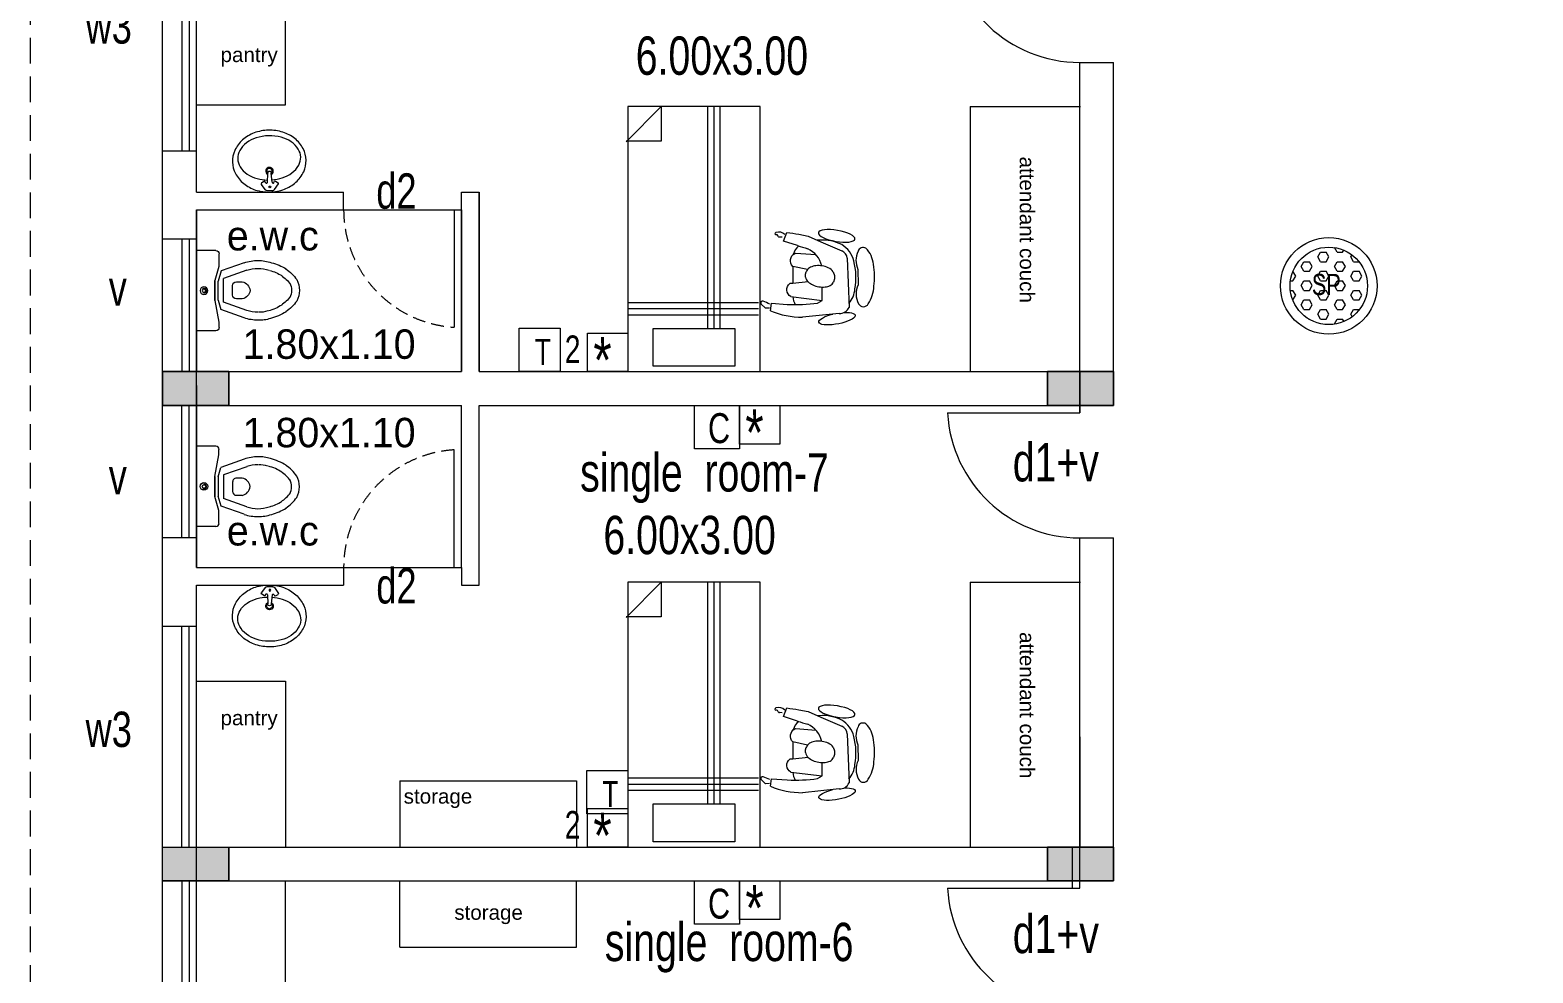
# Model space of a CAD drawing. Header units: metres. Extents: x 191982 to 427160, y -8904 to 80370.
# Drawn here: x 316810 to 327018, y 38037 to 44442 of the extents above; entities that cross this region are included whole.
import ezdxf

# ---------------------------------------------------------------- set-up
doc = ezdxf.new("R2010")
doc.units = ezdxf.units.M
doc.header["$LTSCALE"] = 700
doc.header["$MEASUREMENT"] = 0
doc.linetypes.add('DASHED2', pattern=[0.375, 0.25, -0.125])
doc.linetypes.add('HIDDEN2', pattern=[0.1875, 0.125, -0.0625])
doc.layers.get('0').update_dxf_attribs({"lineweight": 9})
for name, color, linetype, lineweight in [('COLUMN', 7, 'Continuous', 9), ('FURNITURE', 7, 'Continuous', 9), ('MAIN GATE', 7, 'Continuous', 9), ('NEW PLANS', 7, 'Continuous', 9), ('PLAN', 7, 'Continuous', 9), ('TEXT', 7, 'Continuous', 9)]:
    doc.layers.add(name, color=color, linetype=linetype, lineweight=lineweight)
doc.styles.add('RVR', font='MOD20.TTF')
doc.styles.get("Standard").update_dxf_attribs({"font": 'swisscl.ttf'})

# ---------------------------------------------------------------- blocks, each defined once
blk = doc.blocks.new('EWC')
at = {"layer": 'COLUMN'}
blk.add_line((-0.273, 0), (0.273, 0), dxfattribs=at)
at = {"layer": 'PLAN'}
for p, q in [((-0.273, -0.132), (-0.273, 0)), ((0.273, -0.132), (0.273, 0)), ((-0.251, -0.153), (-0.164, -0.153)), ((-0.189, -0.325), (-0.134, -0.167)), ((-0.164, -0.153), (-0.068, -0.126)), ((-0.139, -0.343), (-0.083, -0.184)), ((-0.134, -0.167), (-0.065, -0.147)), ((0.079, -0.184), (-0.083, -0.184)), ((-0.068, -0.126), (0.068, -0.126)), ((0.068, -0.126), (-0.068, -0.126)), ((0.065, -0.147), (-0.065, -0.147)), ((0.065, -0.147), (0.129, -0.166)), ((0.068, -0.126), (0.214, -0.153)), ((0.134, -0.343), (0.079, -0.184)), ((0.185, -0.325), (0.129, -0.166)), ((0.214, -0.153), (0.251, -0.153)), ((-0.06, -0.272), (-0.06, -0.311)), ((0.03, -0.245), (-0.034, -0.245)), ((0.056, -0.311), (0.056, -0.272))]:
    blk.add_line(p, q, dxfattribs=at)
for radius in [0.026, 0.0118]:
    blk.add_circle((0, -0.051), radius, dxfattribs=at)
for centre, radius, start, end in [((-0.014, -0.049), 0.0036, 90.2071, 251.7929), ((-0.013, -0.057), 0.0036, 126.2071, 287.7929), ((0, -0.051), 0.0153, 184.4559, 193.5441), ((0, -0.051), 0.0153, 220.4559, 229.5441), ((-0.006, -0.064), 0.0036, 162.2071, 323.7929), ((0, -0.051), 0.0153, 256.4559, 265.5441), ((0.002, -0.065), 0.0036, 198.2071, 359.7929), ((0, -0.051), 0.0153, 292.4559, 301.5441), ((0.01, -0.061), 0.0036, 234.2071, 35.7929), ((0, -0.051), 0.0153, 328.4559, 337.5441), ((0.014, -0.053), 0.0036, 270.2071, 71.7929), ((-0.251, -0.132), 0.0216, 180, 270), ((0.251, -0.132), 0.0216, 270, 360), ((-0.034, -0.272), 0.0263, 90, 180), ((0.03, -0.272), 0.0263, 360, 90), ((0.083, -0.418), 0.288, 161.1646, 180), ((0.083, -0.418), 0.234, 161.1646, 180), ((0.005, -0.298), 0.067, 190.924, 265.0214), ((-0.011, -0.298), 0.0682, 279.0784, 348.785), ((0, -0.365), 0.000539, 260.7056, 283.4198), ((-0.087, -0.418), 0.234, 360, 18.8354), ((-0.087, -0.418), 0.288, 360, 18.8354), ((0.083, -0.418), 0.288, 180, 198.8354), ((0.083, -0.418), 0.234, 180, 198.8354), ((0.16, -0.418), 0.308, 194.9626, 211.7838), ((-0.181, -0.403), 0.33, 327.6462, 344.7553), ((-0.019, -0.432), 0.166, 341.1646, 3.7754), ((-0.181, -0.403), 0.384, 327.6462, 344.7553), ((-0.019, -0.432), 0.22, 341.1646, 3.7754), ((0.16, -0.418), 0.362, 194.9626, 211.7838), ((0.107, -0.432), 0.309, 214.6359, 233.9389), ((0.107, -0.432), 0.255, 214.6359, 233.9389), ((-0.111, -0.432), 0.255, 306.0611, 325.3641), ((-0.111, -0.432), 0.309, 306.0611, 325.3641), ((-0.002, -0.537), 0.162, 243.2988, 270), ((-0.002, -0.537), 0.109, 243.2988, 270), ((-0.002, -0.537), 0.109, 270, 296.7012), ((-0.002, -0.537), 0.162, 270, 296.7012)]:
    blk.add_arc(centre, radius, start, end, dxfattribs=at)
blk = doc.blocks.new('BASIN')
at = {"layer": 'PLAN'}
for p, q in [((-0.066, 0.016), (-0.128, 0.012)), ((-0.073, 0.04), (-0.062, 0.056)), ((-0.063, 0.027), (-0.072, 0.033)), ((-0.016, 0.031), (-0.055, 0.058)), ((-0.01, -0.019), (-0.01, 0.019)), ((-0.066, -0.016), (-0.128, -0.012)), ((-0.073, -0.04), (-0.062, -0.056)), ((-0.063, -0.027), (-0.072, -0.033)), ((-0.016, -0.031), (-0.055, -0.058))]:
    blk.add_line(p, q, dxfattribs=at)
blk.add_lwpolyline([(-0.21, -0.25, 0.114941), (-0.132, -0.232, 0.103853), (-0.062, -0.177, 0.091249), (-0.016, -0.098, 0.083978), (0, 0, 0.083978), (-0.016, 0.098, 0.091249), (-0.062, 0.177, 0.103853), (-0.132, 0.232, 0.114941), (-0.21, 0.25, 0.114941), (-0.289, 0.232, 0.103853), (-0.359, 0.177, 0.091249), (-0.404, 0.098, 0.083978), (-0.42, 0, 0.083978), (-0.404, -0.098, 0.091249), (-0.359, -0.177, 0.103853), (-0.289, -0.232, 0.114941)], format="xyb", close=True, dxfattribs=at)
for points in [[(-0.082, 0.015, 0.058321), (-0.094, 0.085, 0.08231), (-0.126, 0.152, 0.106842), (-0.177, 0.199, 0.134388), (-0.232, 0.214, 0.134388), (-0.286, 0.199, 0.106842), (-0.338, 0.152, 0.08231), (-0.37, 0.085, 0.070665), (-0.382, 0)], [(-0.382, 0, 0.070665), (-0.37, -0.085, 0.08231), (-0.338, -0.152, 0.106842), (-0.286, -0.199, 0.134388), (-0.232, -0.214, 0.134388), (-0.177, -0.199, 0.106842), (-0.126, -0.152, 0.08231), (-0.094, -0.085, 0.058296), (-0.082, -0.015)]]:
    blk.add_lwpolyline(points, format="xyb", dxfattribs=at)
for radius in [0.00569, 0.00369]:
    blk.add_circle((-0.035, 0), radius, dxfattribs=at)
for centre, radius, start, end in [((-0.142, 0), 0.0257, 30.8964, 331.2082), ((-0.142, 0), 0.0188, 42.6613, 320.6475), ((-0.128, 0), 0.0123, 89.7573, 270.2427), ((-0.069, 0.037), 0.005, 145.9627, 235.9627), ((-0.066, 0.022), 0.0059, 268.9223, 55.3976), ((-0.058, 0.053), 0.005, 55.9627, 145.9627), ((-0.025, 0.02), 0.0144, 358.4, 54.5147), ((-0.069, -0.037), 0.005, 123.9181, 214.0373), ((-0.066, -0.022), 0.0059, 304.6024, 91.0777), ((-0.058, -0.053), 0.005, 214.0373, 304.0009), ((-0.025, -0.02), 0.0144, 305.4853, 1.6)]:
    blk.add_arc(centre, radius, start, end, dxfattribs=at)
blk = doc.blocks.new('A$C68D14229')
for p, q in [((0.53, 0.15), (0.53, 72.15)), ((0.53, 72.15), (36.53, 72.15)), ((36.53, 72.15), (36.53, 0.15)), ((22.29, 60.4), (22.29, 0.15)), ((23.96, 60.4), (23.96, 0.15)), ((25.62, 60.4), (25.62, 0.15)), ((0.53, 56.71), (36, 56.69)), ((0.53, 55.02), (36, 55.02)), ((0.53, 53.36), (36, 53.36)), ((0.11, 9.73), (9.63, 0.15)), ((9.63, 9.58), (0.11, 9.58)), ((9.63, 0), (9.63, 9.58)), ((36.53, 0.15), (0.53, 0.15))]:
    blk.add_line(p, q)
blk.add_lwpolyline([(29.63, 70.7), (7.38, 70.7), (7.38, 60.4), (29.63, 60.4)], close=True)
blk = doc.blocks.new('CHAIR HUMAN')
at = {"layer": 'FURNITURE', "color": 8}
for p, q in [((-28.18, 22.59), (-29.99, 21.39)), ((-26.87, 22.25), (-28.18, 22.59)), ((-26.45, 23.08), (-26.56, 20.53)), ((-26.56, 20.53), (-21.37, 19.91)), ((-3.93, 19.47), (-15.58, 23.06)), ((-20.78, 17.15), (-10.32, 16.32)), ((-11.62, 17.49), (-10.32, 16.32)), ((-10.32, 16.32), (-11.13, 11.96)), ((-4.91, 0.99), (-1.09, 16.82)), ((-20.96, 12.75), (-21.91, 12.95)), ((-16.02, 11.22), (-20.96, 12.75)), ((-17.08, 7.25), (-22.07, 7.18)), ((-17.24, 9.83), (-17.46, 8.82)), ((-8.57, 6.25), (-7.89, 7.38)), ((-21.86, 0.1), (-26.79, -0.42)), ((-21.97, 2.68), (-15.4, 1.86)), ((-28.18, -1.64), (-27.4, -1.72)), ((-26.79, -0.42), (-26.2, -3.51)), ((-26.2, -3.51), (-26.2, -3.51)), ((-26.2, -3.51), (-26.2, -3.51)), ((-22.22, -3.67), (-19.05, -3.7)), ((-19.05, -3.7), (-14.6, -2.65)), ((-14.6, -2.65), (-7.15, -1.1))]:
    blk.add_line(p, q, dxfattribs=at)
at = {"layer": 'FURNITURE', "color": 253}
for p, q in [((-7.89, 7.38), (-7.74, 8.53)), ((-7.74, 8.53), (-7.84, 9.63))]:
    blk.add_line(p, q, dxfattribs=at)
at = {"layer": 'FURNITURE'}
blk.add_line((-22.25, 2.83), (-21.97, 2.68), dxfattribs=at)
for points in [[(-20.01, 17.09, -0.12585), (-18.76, 19.46, -0.12585)], [(-1.39, 15.6, -0.1466), (-0.38, 10.46, -0.10836), (-2.58, 1.41, -0.19652), (-7.57, -3.09, -0.140333), (-15.07, -3.08, -0.015809), (-15.85, -2.91, -0.015809)], [(-21.47, 0.14, -0.171126), (-22.7, 3.27)]]:
    blk.add_lwpolyline(points, format="xyb", dxfattribs=at)
blk.add_lwpolyline([(-0.68, 3.9), (0.35, 8.92, -0.246024), (1.78, 15, -0.627364), (4.93, 14.41, -0.121702), (5.63, 8.35, -0.072521), (3.99, 1.22, -0.181268), (0.53, -3.48, -0.504268), (-1.83, -2.01, -0.233344), (-0.68, 3.9, -0.38021)], format="xyb", close=True, dxfattribs=at)
blk.add_lwpolyline([(-22.03, 7.18), (-20.9, 12.74)], dxfattribs=at)
at = {"layer": 'FURNITURE', "color": 8}
for centre, start, end in [((-19.84, 14.64), 110.5954, 219.206), ((-20.6, 4.94), 123.3791, 231.9897)]:
    blk.add_arc(centre, 2.68, start, end, dxfattribs=at)
at = {"layer": 'FURNITURE', "color": 8, "extrusion": (0, 0, -1)}
for centre, major_axis, ratio, start_param, end_param in [((-29.52, 21.04), (0, -0.588), 1, -0.181994, 2.206091), ((-37.86, 66.35), (46.66, 0), 1, 1.337822, 1.388802), ((-21.07, 0.76), (24.86, -0.06), 0.919648, 4.491971, 4.932807), ((-27.59, -25.99), (47.8, -11.87), 0.939866, 4.610213, 4.814565), ((-4.47, 16.04), (3.47, 0), 1, 4.867739, 6.055789), ((-14.85, 8.96), (2.54, 0), 1, 3.491617, 4.236706), ((-13.09, 6.41), (0, -5.63), 1, 2.594814, 2.913029), ((-12.59, 4.24), (0, -7.86), 1, 2.913029, 3.182008), ((-12.59, 4.24), (7.86, 0), 1, 4.752804, 5.021783), ((-11.96, 6.18), (0, -5.82), 1, 3.450037, 3.73676), ((-10.5, 8.91), (0, -2.76), 1, 3.85574, 4.450397), ((-20.3, 8.59), (8.35, 0), 1, 0.429031, 1.337682), ((-14.56, 8.79), (0, -2.9), 1, 1.166218, 1.580842), ((-15.1, 8.15), (2.18, 0), 1, 2.108812, 2.908893), ((-12.91, 10.84), (0, -5.63), 1, 0.309394, 0.627609), ((-12.23, 12.96), (0, -7.86), 1, 0.040415, 0.309394), ((-12.23, 12.96), (0, -7.86), 1, -0.228563, 0.040415), ((-11.21, 9.18), (3.94, 0), 1, 0.836911, 1.376484), ((6.06, -246.49), (0, -248.16), 1, 3.028829, 3.042968), ((-7.75, 1.79), (2.95, 0), 1, 0.274705, 1.364745), ((-29.74, -2.48), (0.428, 0), 1, 3.842995, 5.296205), ((-28.34, -0.27), (2.87, 0), 1, 0.966213, 2.087194), ((-29.43, -1.43), (0, -0.689), 1, -1.1852, 0.10245), ((-28.47, -1.82), (0, -0.345), 1, 1.956393, 4.171446), ((-34.81, -265.82), (0, -262.45), 1, 3.174422, 3.189594)]:
    blk.add_ellipse(centre, major_axis=major_axis, ratio=ratio, start_param=start_param, end_param=end_param, dxfattribs=at)
at = {"layer": 'FURNITURE'}
blk.add_ellipse((-4.28, 21.29, -17.21), major_axis=(-5.69, 2.31), ratio=0.286876, start_param=2.025834, end_param=7.681694, dxfattribs=at)
at = {"layer": 'FURNITURE', "color": 253, "extrusion": (0, 0, -1)}
blk.add_ellipse((-29.46, -2.23), major_axis=(0.602, 0), ratio=1, start_param=2.087194, end_param=3.199031, dxfattribs=at)
at = {"layer": 'FURNITURE'}
blk.add_ellipse((-9.79, -5.6, -17.21), major_axis=(-6.15, 0.17), ratio=0.3, dxfattribs=at)
blk = doc.blocks.new('DAS')
at = {"layer": 'MAIN GATE'}
h = blk.add_hatch(dxfattribs=at)
h.set_pattern_fill('HEX', color=1, scale=0.3, style=0)
h.paths.add_polyline_path([(-3163.779, -2.2, 1), (-3163.253, -2.2, 1)])
at = {"layer": 'MAIN GATE', "color": 5}
for radius in [0.328, 0.263]:
    blk.add_circle((-3163.516, -2.2), radius, dxfattribs=at)
at = {"layer": 'NEW PLANS', "color": 7}
blk.add_text('SP', height=0.144, dxfattribs=at).set_placement((-3163.631, -2.262))

msp = doc.modelspace()

# ---------------------------------------------------------------- hatches: boundary and pattern name
at = {"layer": 'NEW PLANS'}
for points in [[(317709.904, 42121.692), (317709.904, 41891.692), (317939.904, 41891.692), (317939.904, 42121.692)], [(317709.904, 42121.692), (317709.904, 41891.692), (317939.904, 41891.692), (317939.904, 42121.692)], [(317709.904, 42121.692), (317709.904, 41891.692), (317939.904, 41891.692), (317939.904, 42121.692)], [(317709.904, 42121.692), (317709.904, 41891.692), (317939.904, 41891.692), (317939.904, 42121.692)], [(317939.904, 41891.692), (317939.904, 42121.692), (317709.904, 42121.692), (317709.904, 41891.692)], [(317709.904, 42121.692), (317709.904, 41891.692), (317939.904, 41891.692), (317939.904, 42121.692)], [(317939.904, 41891.692), (317939.904, 42121.692), (317709.904, 42121.692), (317709.904, 41891.692)], [(317709.904, 42121.692), (317709.904, 41891.692), (317939.904, 41891.692), (317939.904, 42121.692)], [(317709.904, 42121.692), (317709.904, 41891.692), (317939.904, 41891.692), (317939.904, 42121.692)], [(317709.904, 42121.692), (317709.904, 41891.692), (317939.904, 41891.692), (317939.904, 42121.692)], [(317939.904, 42121.692), (317939.904, 41891.692), (318159.904, 41891.692), (318159.904, 42121.692)], [(317939.904, 42121.692), (317939.904, 41891.692), (318159.904, 41891.692), (318159.904, 42121.692)], [(317939.904, 42121.692), (317939.904, 41891.692), (318159.904, 41891.692), (318159.904, 42121.692)], [(317939.904, 42121.692), (317939.904, 41891.692), (318159.904, 41891.692), (318159.904, 42121.692)], [(317939.904, 42121.692), (318159.904, 42121.692), (318159.904, 41891.692), (317939.904, 41891.692)], [(317939.904, 42121.692), (317939.904, 41891.692), (318159.904, 41891.692), (318159.904, 42121.692)], [(317939.904, 42121.692), (318159.904, 42121.692), (318159.904, 41891.692), (317939.904, 41891.692)], [(317939.904, 42121.692), (317939.904, 41891.692), (318159.904, 41891.692), (318159.904, 42121.692)], [(317939.904, 42121.692), (317939.904, 41891.692), (318159.904, 41891.692), (318159.904, 42121.692)], [(317939.904, 42121.692), (317939.904, 41891.692), (318159.904, 41891.692), (318159.904, 42121.692)], [(323719.904, 42121.692), (323719.904, 41891.692), (323939.904, 41891.692), (323939.904, 42121.692)], [(323719.904, 42121.692), (323719.904, 41891.692), (323939.904, 41891.692), (323939.904, 42121.692)], [(323719.904, 42121.692), (323719.904, 41891.692), (323939.904, 41891.692), (323939.904, 42121.692)], [(323949.904, 42121.692), (323949.904, 41891.692), (323719.904, 41891.692), (323719.904, 42121.692)], [(323949.904, 42121.692), (323949.904, 41891.692), (323719.904, 41891.692), (323719.904, 42121.692)], [(323719.904, 42121.692), (323719.904, 41891.692), (323939.904, 41891.692), (323939.904, 42121.692)], [(323719.904, 42121.692), (323719.904, 41891.692), (323939.904, 41891.692), (323939.904, 42121.692)], [(323949.904, 42121.692), (323949.904, 41891.692), (323719.904, 41891.692), (323719.904, 42121.692)], [(323949.904, 42121.692), (323949.904, 41891.692), (323719.904, 41891.692), (323719.904, 42121.692)], [(323719.904, 42121.692), (323719.904, 41891.692), (323939.904, 41891.692), (323939.904, 42121.692)], [(323939.904, 42121.692), (323939.904, 41891.692), (324169.904, 41891.692), (324169.904, 42121.692)], [(323939.904, 42121.692), (323939.904, 41891.692), (324169.904, 41891.692), (324169.904, 42121.692)], [(323939.904, 42121.692), (323939.904, 41891.692), (324169.904, 41891.692), (324169.904, 42121.692)], [(323939.904, 42121.692), (323939.904, 41891.692), (324169.904, 41891.692), (324169.904, 42121.692)], [(323939.904, 42121.692), (323939.904, 41891.692), (324169.904, 41891.692), (324169.904, 42121.692)], [(323939.904, 42121.692), (323939.904, 41891.692), (324169.904, 41891.692), (324169.904, 42121.692)], [(323949.904, 42121.692), (324169.904, 42121.692), (324169.904, 41891.692), (323949.904, 41891.692)], [(323949.904, 42121.692), (324169.904, 42121.692), (324169.904, 41891.692), (323949.904, 41891.692)], [(323949.904, 42121.692), (324169.904, 42121.692), (324169.904, 41891.692), (323949.904, 41891.692)], [(323949.904, 42121.692), (324169.904, 42121.692), (324169.904, 41891.692), (323949.904, 41891.692)], [(317709.904, 38891.692), (317709.904, 38661.692), (317939.904, 38661.692), (317939.904, 38891.692)], [(317709.904, 38891.692), (317709.904, 38661.692), (317939.904, 38661.692), (317939.904, 38891.692)], [(317709.904, 38891.692), (317709.904, 38661.692), (317939.904, 38661.692), (317939.904, 38891.692)], [(317939.904, 38891.692), (317939.904, 38661.692), (317709.904, 38661.692), (317709.904, 38891.692)], [(317939.904, 38891.692), (317939.904, 38661.692), (318159.904, 38661.692), (318159.904, 38891.692)], [(317939.904, 38891.692), (317939.904, 38661.692), (318159.904, 38661.692), (318159.904, 38891.692)], [(317939.904, 38891.692), (317939.904, 38661.692), (318159.904, 38661.692), (318159.904, 38891.692)], [(317939.904, 38891.692), (318159.904, 38891.692), (318159.904, 38661.692), (317939.904, 38661.692)], [(323719.904, 38891.692), (323719.904, 38661.692), (323939.904, 38661.692), (323939.904, 38891.692)], [(323719.904, 38891.692), (323719.904, 38661.692), (323939.904, 38661.692), (323939.904, 38891.692)], [(323719.904, 38891.692), (323719.904, 38661.692), (323939.904, 38661.692), (323939.904, 38891.692)], [(323949.904, 38891.692), (323949.904, 38661.692), (323719.904, 38661.692), (323719.904, 38891.692)], [(323949.904, 38891.692), (323949.904, 38661.692), (323719.904, 38661.692), (323719.904, 38891.692)], [(323719.904, 38891.692), (323719.904, 38661.692), (323939.904, 38661.692), (323939.904, 38891.692)], [(323719.904, 38891.692), (323719.904, 38661.692), (323939.904, 38661.692), (323939.904, 38891.692)], [(323939.904, 38891.692), (323719.904, 38891.692), (323719.904, 38661.692), (323939.904, 38661.692)], [(323939.904, 38891.692), (323939.904, 38661.692), (324169.904, 38661.692), (324169.904, 38891.692)], [(323939.904, 38891.692), (323939.904, 38661.692), (324169.904, 38661.692), (324169.904, 38891.692)], [(323939.904, 38891.692), (323939.904, 38661.692), (324169.904, 38661.692), (324169.904, 38891.692)], [(323939.904, 38891.692), (323939.904, 38661.692), (324169.904, 38661.692), (324169.904, 38891.692)], [(323939.904, 38891.692), (323939.904, 38661.692), (324169.904, 38661.692), (324169.904, 38891.692)], [(324169.904, 38891.692), (324169.904, 38661.692), (323939.904, 38661.692), (323939.904, 38891.692)], [(323949.904, 38891.692), (324169.904, 38891.692), (324169.904, 38661.692), (323949.904, 38661.692)], [(323949.904, 38891.692), (324169.904, 38891.692), (324169.904, 38661.692), (323949.904, 38661.692)]]:
    msp.add_hatch(color=256, dxfattribs=at).paths.add_polyline_path(points)

# ---------------------------------------------------------------- linework, layer by layer
for points in [[(320132.952, 42415.882), (320411.617, 42415.882), (320411.617, 42121.692), (320132.952, 42121.692)], [(320597.096, 42383.435), (320869.904, 42383.435), (320869.904, 42121.692), (320597.096, 42121.692)], [(321322.67, 41891.692), (321629.578, 41891.692), (321629.578, 41597.232), (321322.67, 41597.232)], [(321629.578, 41891.692), (321902.385, 41891.692), (321902.385, 41629.95), (321629.578, 41629.95)], [(320591.239, 39412.715), (320869.904, 39412.715), (320869.904, 39118.526), (320591.239, 39118.526)], [(320597.096, 39153.435), (320869.904, 39153.435), (320869.904, 38891.692), (320597.096, 38891.692)], [(321322.67, 38661.692), (321629.578, 38661.692), (321629.578, 38367.232), (321322.67, 38367.232)], [(321629.578, 38661.692), (321902.385, 38661.692), (321902.385, 38399.95), (321629.578, 38399.95)]]:
    msp.add_lwpolyline(points, close=True)
at = {"layer": 'FURNITURE'}
for p, q in [((318544.904, 43932.892), (318544.904, 45121.692)), ((317939.904, 43932.892), (318544.904, 43932.892)), ((323194.904, 43921.692), (323944.904, 43921.692)), ((323194.904, 43921.692), (323194.904, 42121.692)), ((323194.904, 40691.692), (323944.904, 40691.692)), ((323194.904, 40691.692), (323194.904, 38891.692)), ((317939.904, 40019.157), (318544.904, 40019.157)), ((318544.904, 40019.157), (318544.904, 38891.692)), ((319321.888, 39341.692), (319321.888, 38891.692)), ((319321.888, 39341.692), (320521.888, 39341.692)), ((320521.888, 39341.692), (320521.888, 38891.692)), ((323194.904, 38891.692), (323944.904, 38891.692)), ((318544.904, 37566.355), (318544.904, 38661.692)), ((319321.888, 38211.692), (319321.888, 38661.692)), ((320521.888, 38211.692), (320521.888, 38661.692)), ((319321.888, 38211.692), (320521.888, 38211.692))]:
    msp.add_line(p, q, dxfattribs=at)
at = {"layer": 'NEW PLANS'}
for p, q in [((317709.904, 22511.692), (317709.904, 54811.692)), ((317709.904, 22741.692), (317709.904, 54811.692)), ((317939.904, 43341.692), (317939.904, 47131.692)), ((317939.904, 43341.692), (317939.904, 47131.692)), ((317839.904, 45121.692), (317839.904, 43621.692)), ((317889.904, 45121.692), (317889.904, 43621.692)), ((323939.904, 41891.692), (323939.904, 44221.692)), ((323939.904, 41891.692), (323939.904, 44221.692)), ((323939.904, 44221.692), (324169.904, 44221.692)), ((324169.904, 41891.692), (324169.904, 44221.692)), ((324169.904, 41891.692), (324169.904, 44221.692)), ((317709.904, 43621.692), (317939.904, 43621.692)), ((317709.904, 43621.692), (317939.904, 43621.692)), ((317709.904, 43621.692), (317939.904, 43621.692)), ((317709.904, 43621.692), (317939.904, 43621.692)), ((317939.904, 43561.692), (317939.904, 43681.692)), ((317939.904, 43341.692), (317939.904, 43561.692)), ((317939.904, 43341.692), (318939.904, 43341.692)), ((317939.904, 43341.692), (318939.904, 43341.692)), ((317939.904, 43341.692), (318939.904, 43341.692)), ((317939.904, 43341.692), (318939.904, 43341.692)), ((317939.904, 43341.692), (318939.904, 43341.692)), ((317939.904, 43341.692), (318939.904, 43341.692)), ((318939.904, 43221.692), (318939.904, 43341.692)), ((318939.904, 43221.692), (318939.904, 43341.692)), ((318939.904, 43221.692), (318939.904, 43341.692)), ((318939.904, 43221.692), (318939.904, 43341.692)), ((319739.904, 43341.692), (319859.904, 43341.692)), ((319739.904, 43341.692), (319859.904, 43341.692)), ((319739.904, 43221.692), (319739.904, 43341.692)), ((319739.904, 43341.692), (319859.904, 43341.692)), ((319739.904, 43341.692), (319859.904, 43341.692)), ((319739.904, 43221.692), (319739.904, 43341.692)), ((319739.904, 43221.692), (319739.904, 43341.692)), ((319739.904, 43221.692), (319739.904, 43341.692)), ((319859.904, 42121.692), (319859.904, 43341.692)), ((319859.904, 43341.692), (319859.904, 42121.692)), ((319859.904, 42121.692), (319859.904, 43341.692)), ((319859.904, 43341.692), (319859.904, 42121.692)), ((317939.904, 40791.692), (317939.904, 43221.692)), ((317939.904, 40791.692), (317939.904, 43221.692)), ((317939.904, 40791.692), (317939.904, 43221.692)), ((317939.904, 40791.692), (317939.904, 43221.692)), ((317939.904, 43221.692), (318939.904, 43221.692)), ((317939.904, 43221.692), (318939.904, 43221.692)), ((317939.904, 43221.692), (318939.904, 43221.692)), ((317939.904, 43221.692), (318939.904, 43221.692)), ((317939.904, 43221.692), (318939.904, 43221.692)), ((317939.904, 43221.692), (317939.904, 42216.961)), ((317939.904, 43221.692), (317939.904, 42121.692)), ((317939.904, 42216.961), (317939.904, 43221.692)), ((317939.904, 43221.692), (318939.904, 43221.692)), ((318939.904, 43221.692), (319689.904, 43221.692)), ((318939.904, 43221.692), (319689.904, 43221.692)), ((319689.904, 43221.692), (319689.904, 42423.256)), ((319689.904, 43221.692), (319739.904, 43221.692)), ((319689.904, 43221.692), (319689.904, 42423.256)), ((319689.904, 43221.692), (319739.904, 43221.692)), ((319739.904, 42121.692), (319739.904, 43221.692)), ((319739.904, 43221.692), (319739.904, 42121.692)), ((319739.904, 42121.692), (319739.904, 43221.692)), ((319739.904, 43221.692), (319739.904, 42121.692)), ((319739.904, 43221.692), (319739.904, 42121.692)), ((319739.904, 43221.692), (319739.904, 42121.692)), ((317939.904, 43021.692), (317709.904, 43021.692)), ((317839.904, 43021.692), (317839.904, 42121.692)), ((317889.904, 43021.692), (317889.904, 42121.692)), ((323939.904, 41841.692), (323939.904, 42871.692)), ((323939.904, 42121.692), (323939.904, 42871.692)), ((324169.904, 41891.692), (324169.904, 42871.692)), ((324169.904, 42121.692), (324169.904, 42871.692)), ((317709.904, 42121.692), (318159.904, 42121.692)), ((317709.904, 42121.692), (318159.904, 42121.692)), ((317709.904, 42121.692), (318159.904, 42121.692)), ((317709.904, 42121.692), (318159.904, 42121.692)), ((317709.904, 42121.692), (318159.904, 42121.692)), ((317709.904, 42121.692), (318159.904, 42121.692)), ((317709.904, 42121.692), (318159.904, 42121.692)), ((317709.904, 42121.692), (318159.904, 42121.692)), ((317709.904, 42121.692), (318159.904, 42121.692)), ((317709.904, 42121.692), (319739.904, 42121.692)), ((317709.904, 42121.692), (319739.904, 42121.692)), ((317709.904, 42121.692), (319739.904, 42121.692)), ((317709.904, 42121.692), (319739.904, 42121.692)), ((317709.904, 42121.692), (319739.904, 42121.692)), ((317709.904, 42121.692), (319739.904, 42121.692)), ((317709.904, 42121.692), (318159.904, 42121.692)), ((317709.904, 42121.692), (318159.904, 42121.692)), ((317709.904, 42121.692), (318159.904, 42121.692)), ((317709.904, 42121.692), (318159.904, 42121.692)), ((317709.904, 42121.692), (318159.904, 42121.692)), ((317709.904, 42121.692), (318159.904, 42121.692)), ((317709.904, 42121.692), (318159.904, 42121.692)), ((317709.904, 42121.692), (318159.904, 42121.692)), ((317709.904, 42121.692), (318159.904, 42121.692)), ((317709.904, 42121.692), (318159.904, 42121.692)), ((317709.904, 42121.692), (318159.904, 42121.692)), ((317709.904, 42121.692), (318159.904, 42121.692)), ((317709.904, 42121.692), (318159.904, 42121.692)), ((317709.904, 42121.692), (318159.904, 42121.692)), ((317709.904, 42121.692), (318159.904, 42121.692)), ((317709.904, 42121.692), (318159.904, 42121.692)), ((317709.904, 42121.692), (318159.904, 42121.692)), ((317709.904, 42121.692), (319739.904, 42121.692)), ((317709.904, 42121.692), (319739.904, 42121.692)), ((317709.904, 42121.692), (319739.904, 42121.692)), ((317709.904, 42121.692), (319739.904, 42121.692)), ((317709.904, 42121.692), (319739.904, 42121.692)), ((317709.904, 42121.692), (319739.904, 42121.692)), ((317709.904, 42121.692), (318159.904, 42121.692)), ((317709.904, 42121.692), (318159.904, 42121.692)), ((317709.904, 42121.692), (318159.904, 42121.692)), ((317709.904, 42121.692), (318159.904, 42121.692)), ((317709.904, 42121.692), (318159.904, 42121.692)), ((317709.904, 42121.692), (319739.904, 42121.692)), ((317709.904, 42121.692), (319739.904, 42121.692)), ((317709.904, 42121.692), (319739.904, 42121.692)), ((317709.904, 42121.692), (319739.904, 42121.692)), ((317709.904, 42121.692), (319739.904, 42121.692)), ((317709.904, 42121.692), (319739.904, 42121.692)), ((317709.904, 42121.692), (318159.904, 42121.692)), ((317709.904, 42121.692), (318159.904, 42121.692)), ((317709.904, 42121.692), (318159.904, 42121.692)), ((317709.904, 42121.692), (318159.904, 42121.692)), ((317939.904, 42121.692), (317709.904, 42121.692)), ((317709.904, 42121.692), (318159.904, 42121.692)), ((317709.904, 42121.692), (318159.904, 42121.692)), ((317709.904, 42121.692), (318159.904, 42121.692)), ((317709.904, 42121.692), (318159.904, 42121.692)), ((317939.904, 42121.692), (317709.904, 42121.692)), ((317709.904, 42121.692), (318159.904, 42121.692)), ((317709.904, 42121.692), (318159.904, 42121.692)), ((317709.904, 42121.692), (318159.904, 42121.692)), ((317709.904, 42121.692), (318159.904, 42121.692)), ((317709.904, 42121.692), (318035.173, 42121.692)), ((317709.904, 42121.692), (318159.904, 42121.692)), ((317709.904, 42121.692), (318159.904, 42121.692)), ((317709.904, 42121.692), (318159.904, 42121.692)), ((317709.904, 42121.692), (318159.904, 42121.692)), ((317709.904, 42121.692), (318159.904, 42121.692)), ((317709.904, 42121.692), (319739.904, 42121.692)), ((317709.904, 42121.692), (319739.904, 42121.692)), ((317709.904, 42121.692), (319739.904, 42121.692)), ((317709.904, 42121.692), (319739.904, 42121.692)), ((317709.904, 42121.692), (319739.904, 42121.692)), ((317709.904, 42121.692), (319739.904, 42121.692)), ((317709.904, 42121.692), (318159.904, 42121.692)), ((317709.904, 42121.692), (318159.904, 42121.692)), ((317709.904, 42121.692), (318159.904, 42121.692)), ((317709.904, 42121.692), (318159.904, 42121.692)), ((317709.904, 42121.692), (318159.904, 42121.692)), ((317709.904, 42121.692), (319739.904, 42121.692)), ((317709.904, 42121.692), (319739.904, 42121.692)), ((317709.904, 42121.692), (319739.904, 42121.692)), ((317709.904, 42121.692), (318159.904, 42121.692)), ((317709.904, 42121.692), (318159.904, 42121.692)), ((317709.904, 42121.692), (318159.904, 42121.692)), ((317709.904, 42121.692), (318159.904, 42121.692)), ((317709.904, 42121.692), (318159.904, 42121.692)), ((317709.904, 42121.692), (319739.904, 42121.692)), ((317709.904, 42121.692), (319739.904, 42121.692)), ((317709.904, 42121.692), (319739.904, 42121.692)), ((318159.904, 41891.692), (318159.904, 42121.692)), ((318159.904, 41891.692), (318159.904, 42121.692)), ((318159.904, 41891.692), (318159.904, 42121.692)), ((318159.904, 41891.692), (318159.904, 42121.692)), ((318159.904, 42121.692), (318159.904, 41891.692)), ((318159.904, 41891.692), (318159.904, 42121.692)), ((318159.904, 42121.692), (318159.904, 41891.692)), ((318159.904, 41891.692), (318159.904, 42121.692)), ((318159.904, 41891.692), (318159.904, 42121.692)), ((318159.904, 41891.692), (318159.904, 42121.692)), ((318159.904, 42121.692), (319739.904, 42121.692)), ((318159.904, 42121.692), (319739.904, 42121.692)), ((318159.904, 42121.692), (319739.904, 42121.692)), ((318159.904, 42121.692), (319739.904, 42121.692)), ((318159.904, 42121.692), (319739.904, 42121.692)), ((319859.904, 42121.692), (324169.904, 42121.692)), ((319859.904, 42121.692), (324169.904, 42121.692)), ((319859.904, 42121.692), (324169.904, 42121.692)), ((323719.904, 42121.692), (324169.904, 42121.692)), ((323719.904, 42121.692), (324169.904, 42121.692)), ((323719.904, 42121.692), (324169.904, 42121.692)), ((323719.904, 42121.692), (324169.904, 42121.692)), ((323719.904, 42121.692), (324169.904, 42121.692)), ((323719.904, 41891.692), (323719.904, 42121.692)), ((323719.904, 42121.692), (324169.904, 42121.692)), ((323719.904, 42121.692), (324169.904, 42121.692)), ((323719.904, 42121.692), (324169.904, 42121.692)), ((323719.904, 42121.692), (324169.904, 42121.692)), ((323719.904, 41891.692), (323719.904, 42121.692)), ((324169.904, 42121.692), (323719.904, 42121.692)), ((323719.904, 42121.692), (324169.904, 42121.692)), ((323719.904, 42121.692), (324169.904, 42121.692)), ((323719.904, 41891.692), (323719.904, 42121.692)), ((323719.904, 42121.692), (324169.904, 42121.692)), ((323719.904, 42121.692), (324169.904, 42121.692)), ((323719.904, 42121.692), (324169.904, 42121.692)), ((323719.904, 42121.692), (324169.904, 42121.692)), ((323719.904, 41891.692), (323719.904, 42121.692)), ((324169.904, 42121.692), (323719.904, 42121.692)), ((323719.904, 42121.692), (324169.904, 42121.692)), ((323719.904, 42121.692), (324169.904, 42121.692)), ((323719.904, 41891.692), (323719.904, 42121.692)), ((323719.904, 41891.692), (323719.904, 42121.692)), ((323939.904, 42121.692), (323939.904, 41841.692)), ((324169.904, 41891.692), (324169.904, 42121.692)), ((324169.904, 41891.692), (324169.904, 42121.692)), ((324169.904, 41891.692), (324169.904, 42121.692)), ((324169.904, 41891.692), (324169.904, 42121.692)), ((317939.904, 42026.423), (317939.904, 40791.692)), ((317709.904, 41891.692), (318159.904, 41891.692)), ((317709.904, 41891.692), (318159.904, 41891.692)), ((317709.904, 41891.692), (318159.904, 41891.692)), ((317709.904, 41891.692), (318159.904, 41891.692)), ((317709.904, 41891.692), (318159.904, 41891.692)), ((317709.904, 41891.692), (318159.904, 41891.692)), ((317709.904, 41891.692), (318159.904, 41891.692)), ((317709.904, 41891.692), (318159.904, 41891.692)), ((317709.904, 41891.692), (318159.904, 41891.692)), ((317709.904, 41891.692), (319739.904, 41891.692)), ((317709.904, 41891.692), (319739.904, 41891.692)), ((317709.904, 41891.692), (319739.904, 41891.692)), ((317709.904, 41891.692), (318159.904, 41891.692)), ((317709.904, 41891.692), (318159.904, 41891.692)), ((317709.904, 41891.692), (318159.904, 41891.692)), ((317709.904, 41891.692), (318159.904, 41891.692)), ((317709.904, 41891.692), (318159.904, 41891.692)), ((317709.904, 41891.692), (319739.904, 41891.692)), ((317709.904, 41891.692), (319739.904, 41891.692)), ((317709.904, 41891.692), (319739.904, 41891.692)), ((317839.904, 40991.692), (317839.904, 41891.692)), ((317889.904, 40991.692), (317889.904, 41891.692)), ((317939.904, 40791.692), (317939.904, 41891.692)), ((318159.904, 41891.692), (319739.904, 41891.692)), ((318159.904, 41891.692), (319739.904, 41891.692)), ((318159.904, 41891.692), (319739.904, 41891.692)), ((318159.904, 41891.692), (319739.904, 41891.692)), ((318159.904, 41891.692), (319739.904, 41891.692)), ((319739.904, 40791.692), (319739.904, 41891.692)), ((319739.904, 40791.692), (319739.904, 41891.692)), ((319859.904, 41891.692), (324169.904, 41891.692)), ((319859.904, 41891.692), (324169.904, 41891.692)), ((319859.904, 40671.692), (319859.904, 41891.692)), ((319859.904, 41891.692), (324169.904, 41891.692)), ((319859.904, 40671.692), (319859.904, 41891.692)), ((323719.904, 41891.692), (324169.904, 41891.692)), ((323719.904, 41891.692), (324169.904, 41891.692)), ((323719.904, 41891.692), (324169.904, 41891.692)), ((323719.904, 41891.692), (324169.904, 41891.692)), ((323719.904, 41891.692), (324169.904, 41891.692)), ((323719.904, 41891.692), (324169.904, 41891.692)), ((323719.904, 41891.692), (324169.904, 41891.692)), ((323719.904, 41891.692), (324169.904, 41891.692)), ((323719.904, 41891.692), (324169.904, 41891.692)), ((323719.904, 41891.692), (324169.904, 41891.692)), ((323719.904, 41891.692), (324169.904, 41891.692)), ((323719.904, 41891.692), (324169.904, 41891.692)), ((323719.904, 41891.692), (324169.904, 41891.692)), ((323719.904, 41891.692), (324169.904, 41891.692)), ((323719.904, 41891.692), (324169.904, 41891.692)), ((323719.904, 41891.692), (324169.904, 41891.692)), ((323719.904, 41891.692), (324169.904, 41891.692)), ((317939.904, 40791.692), (317939.904, 41796.423)), ((317939.904, 41796.423), (317939.904, 40791.692)), ((323041.294, 41841.692), (323939.904, 41841.692)), ((319689.904, 40791.692), (319689.904, 41590.128)), ((319689.904, 40791.692), (319689.904, 41590.128)), ((317939.904, 40991.692), (317709.904, 40991.692)), ((323939.904, 39871.692), (323939.904, 40991.692)), ((323939.904, 38661.692), (323939.904, 40991.692)), ((323939.904, 38661.692), (323939.904, 40991.692)), ((323939.904, 40991.692), (324169.904, 40991.692)), ((324169.904, 38661.692), (324169.904, 40991.692)), ((324169.904, 38661.692), (324169.904, 40991.692)), ((324169.904, 38661.692), (324169.904, 40991.692)), ((317939.904, 40791.692), (318939.904, 40791.692)), ((317939.904, 40791.692), (318939.904, 40791.692)), ((318939.904, 40791.692), (318939.904, 40671.692)), ((318939.904, 40791.692), (318939.904, 40671.692)), ((318939.904, 40791.692), (319689.904, 40791.692)), ((318939.904, 40791.692), (319689.904, 40791.692)), ((319689.904, 40791.692), (319739.904, 40791.692)), ((319689.904, 40791.692), (319739.904, 40791.692)), ((319739.904, 40791.692), (319739.904, 40671.692)), ((319739.904, 40791.692), (319739.904, 40671.692)), ((317939.904, 39871.692), (317939.904, 40671.692)), ((317939.904, 36881.692), (317939.904, 40671.692)), ((317939.904, 38891.692), (317939.904, 40671.692)), ((317939.904, 38891.692), (317939.904, 40671.692)), ((317939.904, 40671.692), (318939.904, 40671.692)), ((317939.904, 40671.692), (318939.904, 40671.692)), ((319739.904, 40671.692), (319859.904, 40671.692)), ((319739.904, 40671.692), (319859.904, 40671.692)), ((317709.904, 40391.692), (317939.904, 40391.692)), ((317709.904, 40391.692), (317939.904, 40391.692)), ((317839.904, 38891.692), (317839.904, 40391.692)), ((317889.904, 38891.692), (317889.904, 40391.692)), ((317939.904, 36881.692), (317939.904, 39641.692)), ((323939.904, 39641.692), (323939.904, 38891.692)), ((317709.904, 38891.692), (318159.904, 38891.692)), ((317709.904, 38891.692), (318159.904, 38891.692)), ((317709.904, 38891.692), (318159.904, 38891.692)), ((317709.904, 38891.692), (318159.904, 38891.692)), ((317709.904, 38891.692), (318159.904, 38891.692)), ((317709.904, 38891.692), (318159.904, 38891.692)), ((317709.904, 38891.692), (318159.904, 38891.692)), ((317709.904, 38891.692), (318159.904, 38891.692)), ((317709.904, 38891.692), (318159.904, 38891.692)), ((317709.904, 38891.692), (324169.904, 38891.692)), ((317709.904, 38891.692), (324169.904, 38891.692)), ((317709.904, 38891.692), (324169.904, 38891.692)), ((317709.904, 38891.692), (324169.904, 38891.692)), ((317709.904, 38891.692), (324169.904, 38891.692)), ((317709.904, 38891.692), (324169.904, 38891.692)), ((317709.904, 38891.692), (324169.904, 38891.692)), ((317709.904, 38891.692), (324169.904, 38891.692)), ((318159.904, 38661.692), (318159.904, 38891.692)), ((318159.904, 38661.692), (318159.904, 38891.692)), ((318159.904, 38661.692), (318159.904, 38891.692)), ((318159.904, 38661.692), (318159.904, 38891.692)), ((323719.904, 38891.692), (324169.904, 38891.692)), ((323719.904, 38891.692), (324169.904, 38891.692)), ((323719.904, 38891.692), (324169.904, 38891.692)), ((323719.904, 38891.692), (324169.904, 38891.692)), ((323719.904, 38891.692), (324169.904, 38891.692)), ((323719.904, 38661.692), (323719.904, 38891.692)), ((323719.904, 38891.692), (324169.904, 38891.692)), ((323719.904, 38891.692), (324169.904, 38891.692)), ((323719.904, 38891.692), (324169.904, 38891.692)), ((323719.904, 38891.692), (324169.904, 38891.692)), ((323719.904, 38661.692), (323719.904, 38891.692)), ((324169.904, 38891.692), (323719.904, 38891.692)), ((323719.904, 38891.692), (324169.904, 38891.692)), ((323719.904, 38891.692), (324169.904, 38891.692)), ((323719.904, 38661.692), (323719.904, 38891.692)), ((323719.904, 38661.692), (323719.904, 38891.692)), ((323719.904, 38661.692), (323719.904, 38891.692)), ((323719.904, 38661.692), (323719.904, 38891.692)), ((323889.904, 38611.692), (323889.904, 38891.692)), ((323939.904, 38611.692), (323939.904, 38891.692)), ((324169.904, 38661.692), (324169.904, 38891.692)), ((324169.904, 38661.692), (324169.904, 38891.692)), ((317709.904, 38661.692), (318159.904, 38661.692)), ((317709.904, 38661.692), (318159.904, 38661.692)), ((317709.904, 38661.692), (318159.904, 38661.692)), ((317709.904, 38661.692), (318159.904, 38661.692)), ((317709.904, 38661.692), (318159.904, 38661.692)), ((317709.904, 38661.692), (318159.904, 38661.692)), ((317709.904, 38661.692), (318159.904, 38661.692)), ((317709.904, 38661.692), (318159.904, 38661.692)), ((317709.904, 38661.692), (318159.904, 38661.692)), ((317709.904, 38661.692), (324169.904, 38661.692)), ((317709.904, 38661.692), (324169.904, 38661.692)), ((317709.904, 38661.692), (324169.904, 38661.692)), ((317709.904, 38661.692), (324169.904, 38661.692)), ((317709.904, 38661.692), (324169.904, 38661.692)), ((317709.904, 38661.692), (324169.904, 38661.692)), ((317709.904, 38661.692), (324169.904, 38661.692)), ((317709.904, 38661.692), (324169.904, 38661.692)), ((317839.904, 38661.692), (317839.904, 37161.692)), ((317889.904, 38661.692), (317889.904, 37161.692)), ((323041.294, 38611.692), (323939.904, 38611.692)), ((323719.904, 38661.692), (324169.904, 38661.692)), ((323719.904, 38661.692), (324169.904, 38661.692)), ((323719.904, 38661.692), (324169.904, 38661.692)), ((323719.904, 38661.692), (324169.904, 38661.692)), ((323719.904, 38661.692), (324169.904, 38661.692)), ((323719.904, 38661.692), (324169.904, 38661.692)), ((323719.904, 38661.692), (324169.904, 38661.692)), ((323719.904, 38661.692), (324169.904, 38661.692)), ((323719.904, 38661.692), (324169.904, 38661.692)), ((323719.904, 38661.692), (324169.904, 38661.692)), ((323719.904, 38661.692), (324169.904, 38661.692))]:
    msp.add_line(p, q, dxfattribs=at)
for points in [[(317709.904, 41891.692), (317709.904, 42121.692), (318159.904, 42121.692), (318159.904, 41891.692)], [(317709.904, 41891.692), (317709.904, 42121.692), (318159.904, 42121.692), (318159.904, 41891.692)], [(317709.904, 41891.692), (317709.904, 42121.692), (318159.904, 42121.692), (318159.904, 41891.692)], [(317709.904, 41891.692), (317709.904, 42121.692), (318159.904, 42121.692), (318159.904, 41891.692)], [(317709.904, 42121.692), (317709.904, 41891.692), (318159.904, 41891.692), (318159.904, 42121.692)], [(317709.904, 41891.692), (317709.904, 42121.692), (318159.904, 42121.692), (318159.904, 41891.692)], [(317709.904, 42121.692), (317709.904, 41891.692), (318159.904, 41891.692), (318159.904, 42121.692)], [(317709.904, 41891.692), (317709.904, 42121.692), (318159.904, 42121.692), (318159.904, 41891.692)], [(317709.904, 41891.692), (317709.904, 42121.692), (318159.904, 42121.692), (318159.904, 41891.692)], [(317709.904, 41891.692), (317709.904, 42121.692), (318159.904, 42121.692), (318159.904, 41891.692)], [(324169.904, 41891.692), (324169.904, 42121.692), (323719.904, 42121.692), (323719.904, 41891.692)], [(324169.904, 41891.692), (324169.904, 42121.692), (323719.904, 42121.692), (323719.904, 41891.692)], [(324169.904, 41891.692), (324169.904, 42121.692), (323719.904, 42121.692), (323719.904, 41891.692)], [(323719.904, 41891.692), (323719.904, 42121.692), (324169.904, 42121.692), (324169.904, 41891.692)], [(323719.904, 41891.692), (323719.904, 42121.692), (324169.904, 42121.692), (324169.904, 41891.692)], [(324169.904, 41891.692), (324169.904, 42121.692), (323719.904, 42121.692), (323719.904, 41891.692)], [(324169.904, 41891.692), (324169.904, 42121.692), (323719.904, 42121.692), (323719.904, 41891.692)], [(323719.904, 41891.692), (323719.904, 42121.692), (324169.904, 42121.692), (324169.904, 41891.692)], [(323719.904, 41891.692), (323719.904, 42121.692), (324169.904, 42121.692), (324169.904, 41891.692)], [(324169.904, 41891.692), (324169.904, 42121.692), (323719.904, 42121.692), (323719.904, 41891.692)], [(317709.904, 38661.692), (317709.904, 38891.692), (318159.904, 38891.692), (318159.904, 38661.692)], [(317709.904, 38661.692), (317709.904, 38891.692), (318159.904, 38891.692), (318159.904, 38661.692)], [(317709.904, 38661.692), (317709.904, 38891.692), (318159.904, 38891.692), (318159.904, 38661.692)], [(317709.904, 38661.692), (317709.904, 38891.692), (318159.904, 38891.692), (318159.904, 38661.692)], [(324169.904, 38661.692), (324169.904, 38891.692), (323719.904, 38891.692), (323719.904, 38661.692)], [(324169.904, 38661.692), (324169.904, 38891.692), (323719.904, 38891.692), (323719.904, 38661.692)], [(324169.904, 38661.692), (324169.904, 38891.692), (323719.904, 38891.692), (323719.904, 38661.692)], [(323719.904, 38661.692), (323719.904, 38891.692), (324169.904, 38891.692), (324169.904, 38661.692)], [(323719.904, 38661.692), (323719.904, 38891.692), (324169.904, 38891.692), (324169.904, 38661.692)], [(324169.904, 38661.692), (324169.904, 38891.692), (323719.904, 38891.692), (323719.904, 38661.692)], [(324169.904, 38661.692), (324169.904, 38891.692), (323719.904, 38891.692), (323719.904, 38661.692)], [(324169.904, 38661.692), (324169.904, 38891.692), (323719.904, 38891.692), (323719.904, 38661.692)]]:
    msp.add_lwpolyline(points, close=True, dxfattribs=at)
for centre in [(323939.904, 45121.692), (323939.904, 41891.692), (323939.904, 38661.692)]:
    msp.add_arc(centre, 900, 183.1847385, 270, dxfattribs=at)
at = {"layer": 'NEW PLANS', "linetype": 'HIDDEN2'}
for centre, start, end in [((319739.904, 43221.692), 180, 266.4166783), ((319739.904, 43221.692), 180, 266.4166783), ((319739.904, 40791.692), 93.5833217, 180)]:
    msp.add_arc(centre, 800, start, end, dxfattribs=at)
at = {"layer": 'PLAN', "linetype": 'DASHED2'}
msp.add_lwpolyline([(363369.904, 15653.9), (363369.904, 55414.485), (359842.696, 58941.692), (357139.904, 58941.692), (357139.904, 62171.692), (353909.904, 62171.692), (353909.904, 64874.485), (350382.696, 68401.692), (330027.111, 68401.692), (326269.904, 64644.485), (326269.904, 62171.692), (323039.904, 62171.692), (323039.904, 58941.692), (320337.111, 58941.692), (316809.904, 55414.485), (316809.904, 15653.9)], dxfattribs=at)
at = {"layer": 'PLAN'}
msp.add_lwpolyline([(317709.904, 16026.692), (317709.904, 55041.692), (320709.904, 58041.692), (323939.904, 58041.692), (323939.904, 61271.692), (327169.904, 61271.692), (327169.904, 64271.692), (330399.904, 67501.692), (350009.904, 67501.692), (353009.904, 64501.692), (353009.904, 61271.692), (356239.904, 61271.692), (356239.904, 58041.692), (359469.904, 58041.692), (362469.904, 55041.692), (362469.904, 16026.692), (359239.904, 12796.692), (356239.904, 12796.692), (356239.904, 9566.692), (353009.904, 9566.692), (353009.904, 7416.692)], dxfattribs=at)

# ---------------------------------------------------------------- block references
at = {"layer": 'FURNITURE', "xscale": -25.000000000091, "yscale": 25.000000000091, "zscale": 25, "rotation": 180}
for p in [(320856.704, 43925.565), (320856.704, 40695.565)]:
    msp.add_blockref('A$C68D14229', p, dxfattribs=at)
at = {"layer": 'MAIN GATE', "xscale": 1000, "yscale": 1000, "zscale": 1000}
msp.add_blockref('DAS', (3489147.019, 44903.813), dxfattribs=at)
at = {"layer": 'NEW PLANS', "yscale": 1000, "zscale": 1000}
for name, p, xscale, rotation in [('BASIN', (318439.904, 43341.692), 1000, 271.4410473143647), ('EWC', (317939.904, 42671.692), -1000, 90), ('EWC', (317939.904, 41341.692), 1000, 90), ('BASIN', (318439.904, 40671.692), -1000, 268.5589526856353)]:
    msp.add_blockref(name, p, dxfattribs=dict(at, xscale=xscale, rotation=rotation))
at = {"layer": 'TEXT', "xscale": -20.4787565615608, "yscale": 20.478756558191, "zscale": 20.4787565586375, "rotation": 168.6325072443158}
for p in [(322462.627, 42891.458), (322462.627, 39661.458)]:
    msp.add_blockref('CHAIR HUMAN', p, dxfattribs=at)

# ---------------------------------------------------------------- texts
at = {"attachment_point": 1}
for s, insert, char_height, width in [('2', (320441.68, 42367.103), 187.5, 102.99455), ('T', (320237.936, 42343.501), 175.781, 96.55739), ('*', (320635.767, 42356.215), 312.5, 171.65759), ('*', (321668.248, 41864.472), 312.5, 171.65759), ('C', (321414.442, 41839.198), 203.161, 111.59736), ('T', (320696.223, 39340.334), 175.781, 96.55739), ('2', (320441.68, 39137.103), 187.5, 102.99455), ('*', (320635.767, 39126.215), 312.5, 171.65759), ('C', (321414.442, 38609.198), 203.161, 111.59736), ('*', (321668.248, 38634.472), 312.5, 171.65759)]:
    msp.add_mtext(s, dxfattribs=dict(at, insert=insert, char_height=char_height, width=width))
at = {"layer": 'NEW PLANS'}
for s, height, p in [('w3', 240, (317187.056, 44349.997)), ('6.00x3.00', 260, (320923.687, 44138.018)), ('d2', 240, (319161.545, 43228.443)), ('v', 240, (317344.406, 42569.37)), ('v', 240, (317344.406, 42569.37)), ('d1+v', 260, (323484.593, 41376.082)), ('single  room-7', 260, (320546.193, 41307.221)), ('v', 240, (317344.406, 41288.866)), ('6.00x3.00', 260, (320704.168, 40881.72)), ('d2', 240, (319161.545, 40546.716)), ('w3', 240, (317187.056, 39571.697)), ('single  room-6', 260, (320714.06, 38117.471)), ('d1+v', 260, (323484.593, 38171.552))]:
    msp.add_text(s, height=height, dxfattribs=at).set_placement(p)
at = {"layer": 'NEW PLANS', "style": 'RVR'}
for s, p in [('e.w.c', (318146.241, 42944.815)), ('1.80x1.10', (318253.816, 42208.483)), ('1.80x1.10', (318253.816, 41607.658)), ('e.w.c', (318146.241, 40940.545))]:
    msp.add_text(s, height=200, dxfattribs=at).set_placement(p)
at = {"layer": 'TEXT', "char_height": 100, "width": 2917.46724}
for s, insert, attachment_point in [('{\\fArial|b0|i0|c0|p34;pantry}', (318297.9, 44194.156), 8), ('{\\fArial|b0|i0|c0|p34;pantry}', (318297.9, 39819.229), 2), ('{\\fArial|b0|i0|c0|p34;storage}', (319580.624, 39286.975), 2), ('{\\fArial|b0|i0|c0|p34;storage}', (319924.428, 38367.975), 8)]:
    msp.add_mtext(s, dxfattribs=dict(at, insert=insert, attachment_point=attachment_point))
at = {"layer": 'TEXT', "char_height": 100, "width": 2917.46724, "attachment_point": 2, "rotation": 270}
for insert in [(323632.298, 43085.412), (323632.298, 39855.412)]:
    msp.add_mtext('{\\fArial|b0|i0|c0|p34;attendant couch}', dxfattribs=dict(at, insert=insert))

doc.saveas('drawing.dxf')
